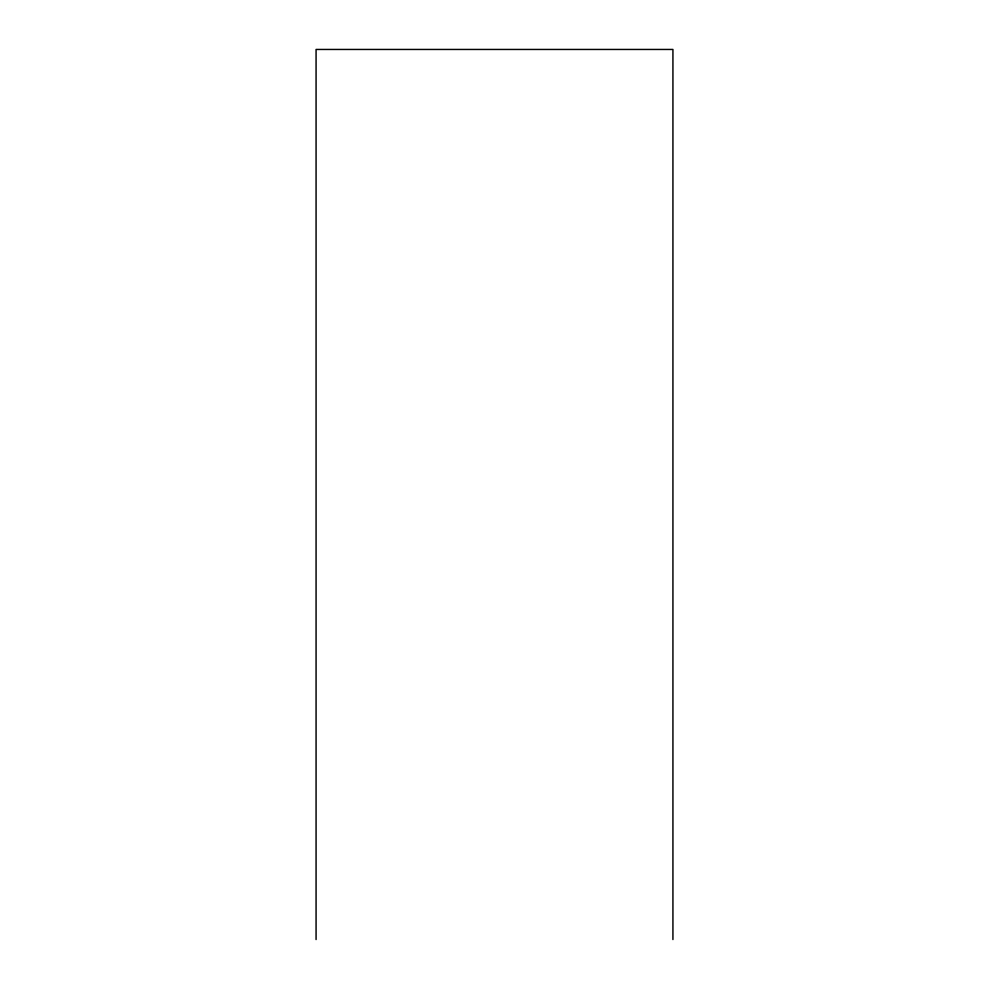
<?xml version="1.0" encoding="UTF-8"?>
<svg xmlns="http://www.w3.org/2000/svg" width="989" height="989" viewBox="0 0 989 989"><rect width="100%" height="100%" fill="white"/><g stroke="black" fill="none" stroke-linecap="round" stroke-linejoin="round"><path stroke-width="1.48" d="M672.928 939.55L672.928 49.45L316.072 49.45L316.072 939.55"/></g></svg>
